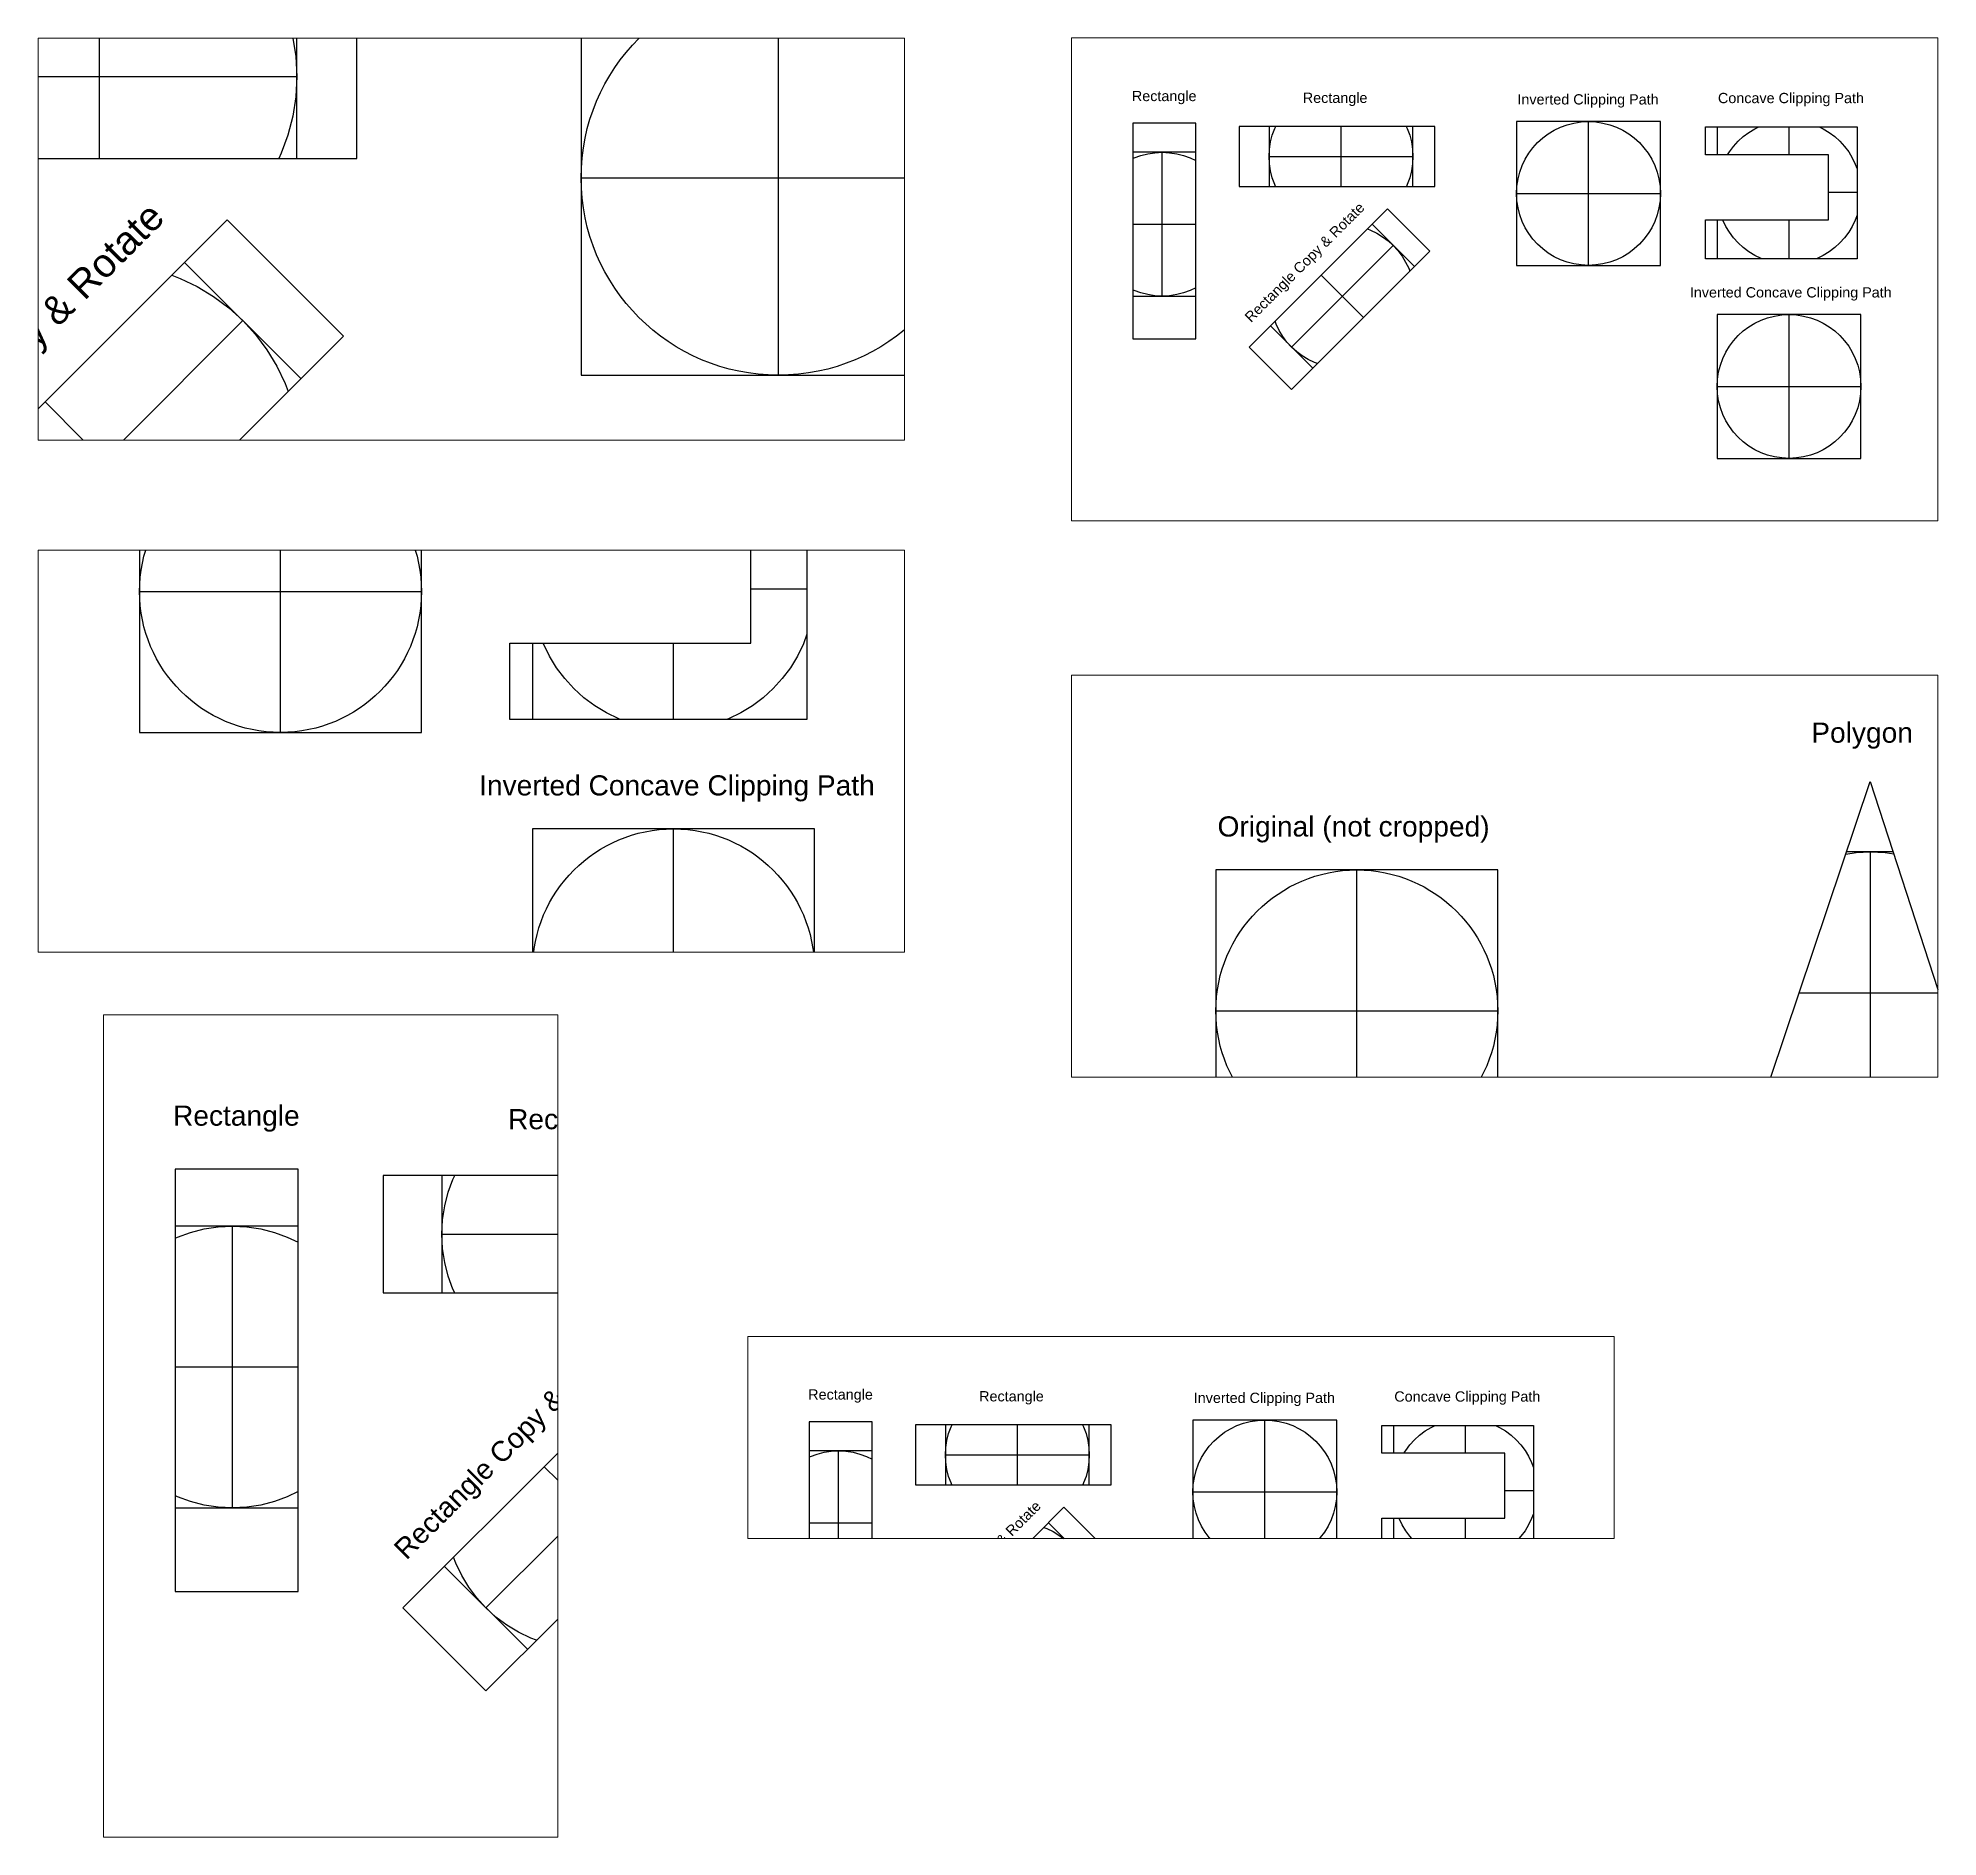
# Paper-space layout 'Layout1' of a CAD drawing. Header units: kilometres. Extents: x 20 to 195, y 20 to 186.
# The model-space entities are those that its viewports show. They can reach past a viewport. Long polylines and large blocks are cut down to what shows.
import ezdxf
from ezdxf.xclip import XClip

# ---------------------------------------------------------------- set-up
doc = ezdxf.new("R2010")
doc.units = ezdxf.units.KM
doc.header["$LTSCALE"] = 2.5
doc.header["$XCLIPFRAME"] = 2
doc.styles.get("Standard").update_dxf_attribs({"font": 'arial.ttf'})

# ---------------------------------------------------------------- blocks, each defined once
blk = doc.blocks.new('BaseBlock')
at = {"color": 3}
blk.add_line((3.5, 0), (3.5, 7), dxfattribs=at)
at = {"color": 1}
blk.add_line((0, 3.5), (7, 3.5), dxfattribs=at)
blk.add_lwpolyline([(0, 0), (7, 0), (7, 7), (0, 7)], close=True)
at = {"color": 5}
blk.add_circle((3.5, 3.5), 3.5, dxfattribs=at)

msp = doc.modelspace()

# ---------------------------------------------------------------- block references
ref = msp.add_blockref('BaseBlock', (19.976, 20))
XClip(ref).set_block_clipping_path([(0.1295307136, -1.2530740423), (3.4862586778, 8.7471780177), (6.7497441985, -1.2530740423)])
ref = msp.add_blockref('BaseBlock', (34.214, 18.648), dxfattribs=dict(rotation=33.582775659428))
XClip(ref).set_block_clipping_path([(0.1295307136, -1.2530740423), (3.4862586778, 8.7471780177), (6.7497441985, -1.2530740423)])
for p in [(7.22, 19.552), (25.744, 6.497), (35.503, -2.897)]:
    msp.add_blockref('BaseBlock', p)
ref = msp.add_blockref('BaseBlock', (5, 5))
XClip(ref).set_block_clipping_path([(2.0755005084, -2.0772491201), (5.1291905313, 8.412525768)])
ref = msp.add_blockref('BaseBlock', (13.701, 8.296))
XClip(ref).set_block_clipping_path([(-1.4558121508, 2.0456653223), (8.0682374301, 4.9594916801)])
ref = msp.add_blockref('BaseBlock', (35.503, 6.562))
XClip(ref).set_block_clipping_path([(-0.5645323156, 6.6750560416), (6.810931369, 6.6750560416), (6.810931369, 0.2590555467), (-0.5628332915, 0.2590555467), (-0.5628332915, 2.150069387), (5.4194306186, 2.150069387), (5.4194306186, 5.3136522898), (-0.5628332915, 5.3136522898)])
ref = msp.add_blockref('BaseBlock', (17.27, 0.041), dxfattribs=dict(rotation=45))
XClip(ref).set_block_clipping_path([(-1.4558121508, 2.0456653223), (8.0682374301, 4.9594916801)])

# ---------------------------------------------------------------- texts
at = {"char_height": 0.5, "attachment_point": 1}
for s, insert, width in [('Polygon', (22.001, 30.212), 6.42707), ('Original (not cropped)', (7.261, 27.882), 6.91659), ('Rectangle', (7.025, 14.991), 6.42707), ('Rectangle', (15.343, 14.903), 6.42707), ('Inverted Clipping Path', (25.785, 14.827), 6.91659), ('Concave Clipping Path', (35.544, 14.892), 7.45422), ('Inverted Concave Clipping Path', (34.176, 5.433), 10.22839)]:
    msp.add_mtext(s, dxfattribs=dict(at, insert=insert, width=width))
at = {"insert": (12.464, 4.04), "char_height": 0.5, "width": 8.68334, "attachment_point": 1, "rotation": 45}
msp.add_mtext('Rectangle Copy & Rotate', dxfattribs=at)

psp = doc.layouts.get("Layout1")

# ---------------------------------------------------------------- viewports
at = {"layer": '0'}
for center, size, view_center_point, view_height, status in [((59.71, 167.31), (80.13, 37.1849), (23.797, 8.913), 7.13095, 4), ((155.27, 163.58), (80.13, 44.6582), (25.166, 5.815), 23.49991, 5), ((59.71, 119.94), (80.13, 37.1849), (33.982, 6.033), 9.98333, 3), ((155.27, 108.38), (80.13, 37.1849), (14.39, 26.398), 9.98333, 6), ((125.34, 56.46), (80.13, 18.6849), (25.166, 12.649), 9.83232, 7)]:
    psp.add_viewport(center=center, size=size, view_center_point=view_center_point, view_height=view_height, status=status, dxfattribs=at)
psp.add_viewport(center=(46.7, 57.52), size=(42, 76.048), view_center_point=(10.938, 7.034), view_height=20.4172, dxfattribs=at)

doc.saveas('drawing.dxf')
